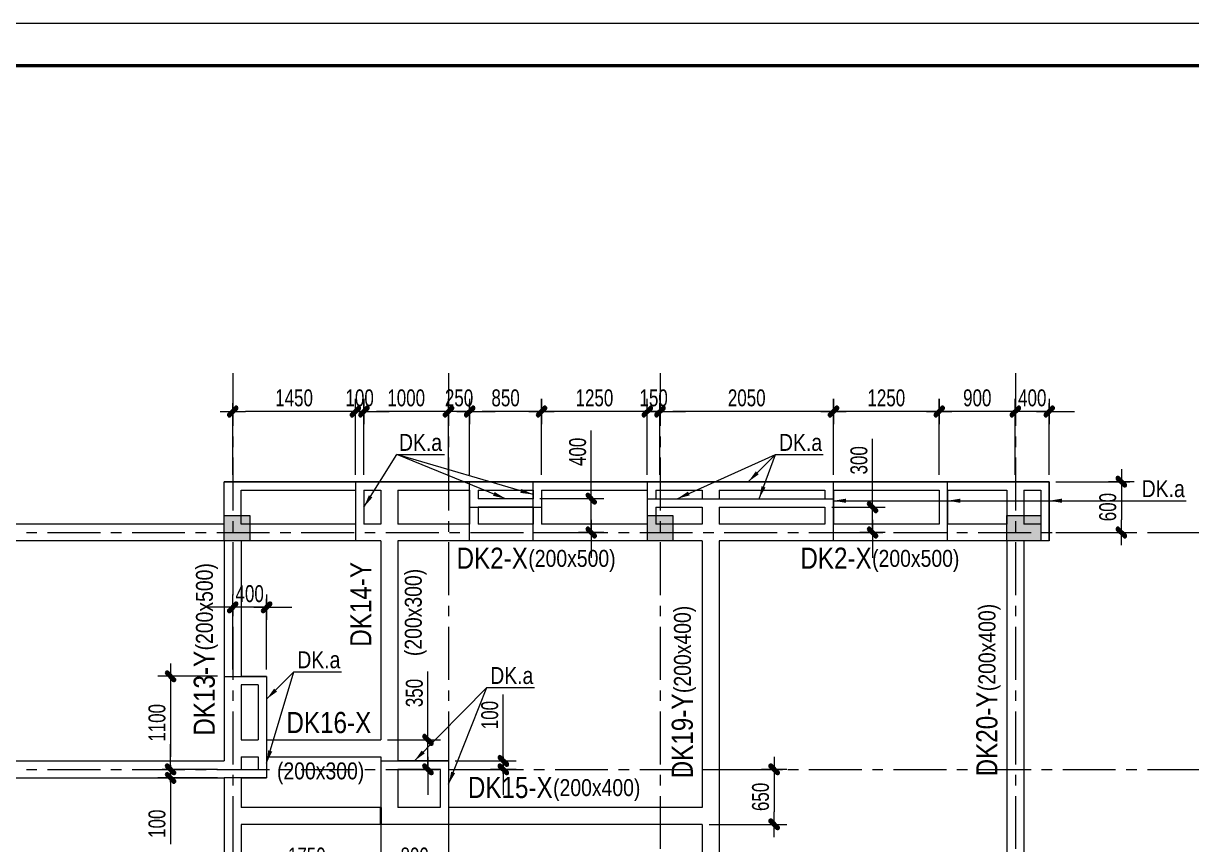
# Model space of a CAD drawing. Header units: millimetres. Extents: x -32285 to 839146, y -560248 to 114976.
# Drawn here: x 33275 to 47084, y 24211 to 33918 of the extents above; entities that cross this region are included whole.
import ezdxf
from ezdxf.enums import TextEntityAlignment as Align

# ---------------------------------------------------------------- set-up
doc = ezdxf.new("R2010")
doc.units = ezdxf.units.MM
doc.linetypes.add('CENTER', pattern=[2, 1.25, -0.25, 0.25, -0.25])
doc.layers.get('0').update_dxf_attribs({"lineweight": 20})
doc.layers.get('Defpoints').update_dxf_attribs({"lineweight": 9})
for name, color, linetype, lineweight in [('00_KHUNG 1_S', 7, 'Continuous', 50), ('a', 2, 'Continuous', 20), ('A_Bao_Cot_S_0.2', 3, 'Continuous', 20), ('A_Bao_DK_S_0.2', 3, 'Continuous', 20), ('A_Center_S_0.09', 8, 'Continuous', 9), ('A_Hatch_Cot_S_0.2', 30, 'Continuous', 20), ('A_Note_Steel_S_0.09', 8, 'Continuous', 9), ('Dim P', 150, 'Continuous', 15), ('DK-X', 33, 'Continuous', 35), ('DK-Y', 6, 'Continuous', 35), ('TTN', 4, 'Continuous', 20)]:
    doc.layers.add(name, color=color, linetype=linetype, lineweight=lineweight)
doc.layers.add('HP- KHUNG', color=7, linetype='Continuous', plot=False)
doc.styles.add('conden250', font='VHELVCN.TTF', dxfattribs={"height": 250})
doc.styles.add('condense200', font='VHELVCN.TTF', dxfattribs={"height": 200})
doc.styles.add('Shx200', font='vn_vni.shx', dxfattribs={"width": 0.75, "bigfont": '@extfont2.shx'})
doc.dimstyles.new('SC 100 shx', dxfattribs={"dimtxt": 200, "dimasz": 150, "dimexe": 100, "dimexo": 80, "dimgap": 60, "dimtad": 1, "dimdec": 0, "dimtxsty": 'Shx200', "dimblk": 'STIK-01', "dimcen": -125, "dimdle": 100, "dimclrd": 8, "dimclre": 8, "dimclrt": 256, "dimadec": 0, "dimazin": 0, "dimtfac": 1, "dimtdec": 0, "dimtix": 1, "dimtmove": 0, "dimatfit": 3, "dimfxl": 1, "dimlwd": 9, "dimlwe": 9, "dimarcsym": 0})

# ---------------------------------------------------------------- blocks, each defined once
blk = doc.blocks.new('STIK-01')
at = {"lineweight": 13}
h = blk.add_hatch(color=8, dxfattribs=at)
edge = h.paths.add_edge_path()
edge.add_line((-0.162, -0.374), (0.374, 0.162))
edge.add_arc((0.268, 0.268), 0.15, 315, 495)
edge.add_line((0.162, 0.374), (-0.374, -0.162))
edge.add_arc((-0.268, -0.268), 0.15, 135, 315)
at = {"color": 8, "lineweight": 9}
for p, q in [((0, 0.212), (0, 1)), ((-0.212, 0), (-1, 0)), ((1, 0), (0.212, 0)), ((0, -1), (0, -0.212))]:
    blk.add_line(p, q, dxfattribs=at)
at = {"color": 8, "lineweight": 13}
blk.add_lwpolyline([(-0.162, -0.374), (0.374, 0.162, 1), (0.162, 0.374), (-0.374, -0.162, 1)], format="xyb", close=True, dxfattribs=at)
blk = doc.blocks.new('*D120')
at = {"layer": 'Defpoints', "color": 0, "linetype": 'Continuous', "transparency": 16777216}
for p in [(263352, -70053), (263352, -70883), (263752, -70883)]:
    blk.add_point(p, dxfattribs=at)
at = {"layer": 'Dim P', "color": 8, "linetype": 'Continuous', "lineweight": 9, "transparency": 16777216}
for p, q in [((263352, -70803), (263352, -69953)), ((263752, -70803), (263752, -69953)), ((263202, -70053), (263052, -70053)), ((263752, -70053), (263352, -70053)), ((263902, -70053), (264052, -70053))]:
    blk.add_line(p, q, dxfattribs=at)
at = {"layer": 'Dim P', "color": 8, "linetype": 'Continuous', "lineweight": 9, "transparency": 16777216, "xscale": 150, "yscale": 150, "zscale": 150}
blk.add_blockref('STIK-01', (263352, -70053), dxfattribs=at)
at = {"layer": 'Dim P', "color": 8, "linetype": 'Continuous', "lineweight": 9, "transparency": 16777216, "xscale": 150, "yscale": 150, "zscale": 150, "rotation": 180}
blk.add_blockref('STIK-01', (263752, -70053), dxfattribs=at)
at = {"layer": 'Dim P', "linetype": 'Continuous', "transparency": 16777216, "insert": (263552, -69893), "char_height": 200, "attachment_point": 5, "style": 'Shx200'}
blk.add_mtext('400', dxfattribs=at)
blk = doc.blocks.new('*D121')
at = {"layer": 'Defpoints', "color": 0, "linetype": 'Continuous', "transparency": 16777216}
for p in [(262452, -70053), (262452, -70883), (263352, -70883)]:
    blk.add_point(p, dxfattribs=at)
at = {"layer": 'Dim P', "color": 8, "linetype": 'Continuous', "lineweight": 9, "transparency": 16777216}
for p, q in [((262452, -70803), (262452, -69953)), ((263352, -70803), (263352, -69953)), ((263202, -70053), (262602, -70053))]:
    blk.add_line(p, q, dxfattribs=at)
at = {"layer": 'Dim P', "color": 8, "linetype": 'Continuous', "lineweight": 9, "transparency": 16777216, "xscale": 150, "yscale": 150, "zscale": 150, "rotation": 180}
blk.add_blockref('STIK-01', (262452, -70053), dxfattribs=at)
at = {"layer": 'Dim P', "color": 8, "linetype": 'Continuous', "lineweight": 9, "transparency": 16777216, "xscale": 150, "yscale": 150, "zscale": 150}
blk.add_blockref('STIK-01', (263352, -70053), dxfattribs=at)
at = {"layer": 'Dim P', "linetype": 'Continuous', "transparency": 16777216, "insert": (262902, -69893), "char_height": 200, "attachment_point": 5, "style": 'Shx200'}
blk.add_mtext('900', dxfattribs=at)
blk = doc.blocks.new('*D122')
at = {"layer": 'Defpoints', "color": 0, "linetype": 'Continuous', "transparency": 16777216}
for p in [(261202, -70053), (261202, -70883), (262452, -70883)]:
    blk.add_point(p, dxfattribs=at)
at = {"layer": 'Dim P', "color": 8, "linetype": 'Continuous', "lineweight": 9, "transparency": 16777216}
for p, q in [((261202, -70803), (261202, -69953)), ((262452, -70803), (262452, -69953)), ((262302, -70053), (261352, -70053))]:
    blk.add_line(p, q, dxfattribs=at)
at = {"layer": 'Dim P', "color": 8, "linetype": 'Continuous', "lineweight": 9, "transparency": 16777216, "xscale": 150, "yscale": 150, "zscale": 150, "rotation": 180}
blk.add_blockref('STIK-01', (261202, -70053), dxfattribs=at)
at = {"layer": 'Dim P', "color": 8, "linetype": 'Continuous', "lineweight": 9, "transparency": 16777216, "xscale": 150, "yscale": 150, "zscale": 150}
blk.add_blockref('STIK-01', (262452, -70053), dxfattribs=at)
at = {"layer": 'Dim P', "linetype": 'Continuous', "transparency": 16777216, "insert": (261827, -69893), "char_height": 200, "attachment_point": 5, "style": 'Shx200'}
blk.add_mtext('1250', dxfattribs=at)
blk = doc.blocks.new('*D123')
at = {"layer": 'Defpoints', "color": 0, "linetype": 'Continuous', "transparency": 16777216}
for p in [(259152, -70053), (259152, -70883), (261202, -70883)]:
    blk.add_point(p, dxfattribs=at)
at = {"layer": 'Dim P', "color": 8, "linetype": 'Continuous', "lineweight": 9, "transparency": 16777216}
for p, q in [((259152, -70803), (259152, -69953)), ((261202, -70803), (261202, -69953)), ((261052, -70053), (259302, -70053))]:
    blk.add_line(p, q, dxfattribs=at)
at = {"layer": 'Dim P', "color": 8, "linetype": 'Continuous', "lineweight": 9, "transparency": 16777216, "xscale": 150, "yscale": 150, "zscale": 150, "rotation": 180}
blk.add_blockref('STIK-01', (259152, -70053), dxfattribs=at)
at = {"layer": 'Dim P', "color": 8, "linetype": 'Continuous', "lineweight": 9, "transparency": 16777216, "xscale": 150, "yscale": 150, "zscale": 150}
blk.add_blockref('STIK-01', (261202, -70053), dxfattribs=at)
at = {"layer": 'Dim P', "linetype": 'Continuous', "transparency": 16777216, "insert": (260177, -69893), "char_height": 200, "attachment_point": 5, "style": 'Shx200'}
blk.add_mtext('2050', dxfattribs=at)
blk = doc.blocks.new('*D124')
at = {"layer": 'Defpoints', "color": 0, "linetype": 'Continuous', "transparency": 16777216}
for p in [(259002, -70053), (259002, -70883), (259152, -70883)]:
    blk.add_point(p, dxfattribs=at)
at = {"layer": 'Dim P', "color": 8, "linetype": 'Continuous', "lineweight": 9, "transparency": 16777216}
for p, q in [((259002, -70803), (259002, -69953)), ((259152, -70803), (259152, -69953)), ((258852, -70053), (258702, -70053)), ((259152, -70053), (259002, -70053)), ((259302, -70053), (259452, -70053))]:
    blk.add_line(p, q, dxfattribs=at)
at = {"layer": 'Dim P', "color": 8, "linetype": 'Continuous', "lineweight": 9, "transparency": 16777216, "xscale": 150, "yscale": 150, "zscale": 150}
blk.add_blockref('STIK-01', (259002, -70053), dxfattribs=at)
at = {"layer": 'Dim P', "color": 8, "linetype": 'Continuous', "lineweight": 9, "transparency": 16777216, "xscale": 150, "yscale": 150, "zscale": 150, "rotation": 180}
blk.add_blockref('STIK-01', (259152, -70053), dxfattribs=at)
at = {"layer": 'Dim P', "linetype": 'Continuous', "transparency": 16777216, "insert": (259077, -69893), "char_height": 200, "attachment_point": 5, "style": 'Shx200'}
blk.add_mtext('150', dxfattribs=at)
blk = doc.blocks.new('*D125')
at = {"layer": 'Defpoints', "color": 0, "linetype": 'Continuous', "transparency": 16777216}
for p in [(257752, -70053), (257752, -70883), (259002, -70883)]:
    blk.add_point(p, dxfattribs=at)
at = {"layer": 'Dim P', "color": 8, "linetype": 'Continuous', "lineweight": 9, "transparency": 16777216}
for p, q in [((257752, -70803), (257752, -69953)), ((259002, -70803), (259002, -69953)), ((258852, -70053), (257902, -70053))]:
    blk.add_line(p, q, dxfattribs=at)
at = {"layer": 'Dim P', "color": 8, "linetype": 'Continuous', "lineweight": 9, "transparency": 16777216, "xscale": 150, "yscale": 150, "zscale": 150, "rotation": 180}
blk.add_blockref('STIK-01', (257752, -70053), dxfattribs=at)
at = {"layer": 'Dim P', "color": 8, "linetype": 'Continuous', "lineweight": 9, "transparency": 16777216, "xscale": 150, "yscale": 150, "zscale": 150}
blk.add_blockref('STIK-01', (259002, -70053), dxfattribs=at)
at = {"layer": 'Dim P', "linetype": 'Continuous', "transparency": 16777216, "insert": (258377, -69893), "char_height": 200, "attachment_point": 5, "style": 'Shx200'}
blk.add_mtext('1250', dxfattribs=at)
blk = doc.blocks.new('*D126')
at = {"layer": 'Defpoints', "color": 0, "linetype": 'Continuous', "transparency": 16777216}
for p in [(256902, -70053), (256902, -70883), (257752, -70883)]:
    blk.add_point(p, dxfattribs=at)
at = {"layer": 'Dim P', "color": 8, "linetype": 'Continuous', "lineweight": 9, "transparency": 16777216}
for p, q in [((256902, -70803), (256902, -69953)), ((257752, -70803), (257752, -69953)), ((257602, -70053), (257052, -70053))]:
    blk.add_line(p, q, dxfattribs=at)
at = {"layer": 'Dim P', "color": 8, "linetype": 'Continuous', "lineweight": 9, "transparency": 16777216, "xscale": 150, "yscale": 150, "zscale": 150, "rotation": 180}
blk.add_blockref('STIK-01', (256902, -70053), dxfattribs=at)
at = {"layer": 'Dim P', "color": 8, "linetype": 'Continuous', "lineweight": 9, "transparency": 16777216, "xscale": 150, "yscale": 150, "zscale": 150}
blk.add_blockref('STIK-01', (257752, -70053), dxfattribs=at)
at = {"layer": 'Dim P', "linetype": 'Continuous', "transparency": 16777216, "insert": (257327, -69893), "char_height": 200, "attachment_point": 5, "style": 'Shx200'}
blk.add_mtext('850', dxfattribs=at)
blk = doc.blocks.new('*D127')
at = {"layer": 'Defpoints', "color": 0, "linetype": 'Continuous', "transparency": 16777216}
for p in [(256652, -70053), (256652, -70883), (256902, -70883)]:
    blk.add_point(p, dxfattribs=at)
at = {"layer": 'Dim P', "color": 8, "linetype": 'Continuous', "lineweight": 9, "transparency": 16777216}
for p, q in [((256652, -70803), (256652, -69953)), ((256902, -70803), (256902, -69953)), ((256502, -70053), (256352, -70053)), ((256902, -70053), (256652, -70053)), ((257052, -70053), (257202, -70053))]:
    blk.add_line(p, q, dxfattribs=at)
at = {"layer": 'Dim P', "color": 8, "linetype": 'Continuous', "lineweight": 9, "transparency": 16777216, "xscale": 150, "yscale": 150, "zscale": 150}
blk.add_blockref('STIK-01', (256652, -70053), dxfattribs=at)
at = {"layer": 'Dim P', "color": 8, "linetype": 'Continuous', "lineweight": 9, "transparency": 16777216, "xscale": 150, "yscale": 150, "zscale": 150, "rotation": 180}
blk.add_blockref('STIK-01', (256902, -70053), dxfattribs=at)
at = {"layer": 'Dim P', "linetype": 'Continuous', "transparency": 16777216, "insert": (256777, -69893), "char_height": 200, "attachment_point": 5, "style": 'Shx200'}
blk.add_mtext('250', dxfattribs=at)
blk = doc.blocks.new('*D128')
at = {"layer": 'Defpoints', "color": 0, "linetype": 'Continuous', "transparency": 16777216}
for p in [(255652, -70053), (255652, -70883), (256652, -70883)]:
    blk.add_point(p, dxfattribs=at)
at = {"layer": 'Dim P', "color": 8, "linetype": 'Continuous', "lineweight": 9, "transparency": 16777216}
for p, q in [((255652, -70803), (255652, -69953)), ((256652, -70803), (256652, -69953)), ((256502, -70053), (255802, -70053))]:
    blk.add_line(p, q, dxfattribs=at)
at = {"layer": 'Dim P', "color": 8, "linetype": 'Continuous', "lineweight": 9, "transparency": 16777216, "xscale": 150, "yscale": 150, "zscale": 150, "rotation": 180}
blk.add_blockref('STIK-01', (255652, -70053), dxfattribs=at)
at = {"layer": 'Dim P', "color": 8, "linetype": 'Continuous', "lineweight": 9, "transparency": 16777216, "xscale": 150, "yscale": 150, "zscale": 150}
blk.add_blockref('STIK-01', (256652, -70053), dxfattribs=at)
at = {"layer": 'Dim P', "linetype": 'Continuous', "transparency": 16777216, "insert": (256152, -69893), "char_height": 200, "attachment_point": 5, "style": 'Shx200'}
blk.add_mtext('1000', dxfattribs=at)
blk = doc.blocks.new('*D129')
at = {"layer": 'Defpoints', "color": 0, "linetype": 'Continuous', "transparency": 16777216}
for p in [(255552, -70053), (255552, -70883), (255652, -70883)]:
    blk.add_point(p, dxfattribs=at)
at = {"layer": 'Dim P', "color": 8, "linetype": 'Continuous', "lineweight": 9, "transparency": 16777216}
for p, q in [((255552, -70803), (255552, -69953)), ((255652, -70803), (255652, -69953)), ((255402, -70053), (255252, -70053)), ((255652, -70053), (255552, -70053)), ((255802, -70053), (255952, -70053))]:
    blk.add_line(p, q, dxfattribs=at)
at = {"layer": 'Dim P', "color": 8, "linetype": 'Continuous', "lineweight": 9, "transparency": 16777216, "xscale": 150, "yscale": 150, "zscale": 150}
blk.add_blockref('STIK-01', (255552, -70053), dxfattribs=at)
at = {"layer": 'Dim P', "color": 8, "linetype": 'Continuous', "lineweight": 9, "transparency": 16777216, "xscale": 150, "yscale": 150, "zscale": 150, "rotation": 180}
blk.add_blockref('STIK-01', (255652, -70053), dxfattribs=at)
at = {"layer": 'Dim P', "linetype": 'Continuous', "transparency": 16777216, "insert": (255602, -69893), "char_height": 200, "attachment_point": 5, "style": 'Shx200'}
blk.add_mtext('100', dxfattribs=at)
blk = doc.blocks.new('*D130')
at = {"layer": 'Defpoints', "color": 0, "linetype": 'Continuous', "transparency": 16777216}
for p in [(254102, -70053), (254102, -70883), (255552, -70883)]:
    blk.add_point(p, dxfattribs=at)
at = {"layer": 'Dim P', "color": 8, "linetype": 'Continuous', "lineweight": 9, "transparency": 16777216}
for p, q in [((254102, -70803), (254102, -69953)), ((255552, -70803), (255552, -69953)), ((255402, -70053), (254252, -70053))]:
    blk.add_line(p, q, dxfattribs=at)
at = {"layer": 'Dim P', "color": 8, "linetype": 'Continuous', "lineweight": 9, "transparency": 16777216, "xscale": 150, "yscale": 150, "zscale": 150, "rotation": 180}
blk.add_blockref('STIK-01', (254102, -70053), dxfattribs=at)
at = {"layer": 'Dim P', "color": 8, "linetype": 'Continuous', "lineweight": 9, "transparency": 16777216, "xscale": 150, "yscale": 150, "zscale": 150}
blk.add_blockref('STIK-01', (255552, -70053), dxfattribs=at)
at = {"layer": 'Dim P', "linetype": 'Continuous', "transparency": 16777216, "insert": (254827, -69893), "char_height": 200, "attachment_point": 5, "style": 'Shx200'}
blk.add_mtext('1450', dxfattribs=at)
blk = doc.blocks.new('*D146')
at = {"layer": 'Defpoints', "color": 0, "linetype": 'Continuous', "transparency": 16777216}
for p in [(254102, -72367), (254102, -73183), (254502, -73183)]:
    blk.add_point(p, dxfattribs=at)
at = {"layer": 'Dim P', "color": 8, "linetype": 'Continuous', "lineweight": 9, "transparency": 16777216}
for p, q in [((254102, -73103), (254102, -72267)), ((254502, -73103), (254502, -72267)), ((253952, -72367), (253802, -72367)), ((254502, -72367), (254102, -72367)), ((254652, -72367), (254802, -72367))]:
    blk.add_line(p, q, dxfattribs=at)
at = {"layer": 'Dim P', "color": 8, "linetype": 'Continuous', "lineweight": 9, "transparency": 16777216, "xscale": 150, "yscale": 150, "zscale": 150}
blk.add_blockref('STIK-01', (254102, -72367), dxfattribs=at)
at = {"layer": 'Dim P', "color": 8, "linetype": 'Continuous', "lineweight": 9, "transparency": 16777216, "xscale": 150, "yscale": 150, "zscale": 150, "rotation": 180}
blk.add_blockref('STIK-01', (254502, -72367), dxfattribs=at)
at = {"layer": 'Dim P', "linetype": 'Continuous', "transparency": 16777216, "insert": (254302, -72207), "char_height": 200, "attachment_point": 5, "style": 'Shx200'}
blk.add_mtext('400', dxfattribs=at)
blk = doc.blocks.new('*D147')
at = {"layer": 'Defpoints', "color": 0, "linetype": 'Continuous', "transparency": 16777216}
for p in [(254002, -73183), (253367, -74283), (254002, -74283)]:
    blk.add_point(p, dxfattribs=at)
at = {"layer": 'Dim P', "color": 8, "linetype": 'Continuous', "lineweight": 9, "transparency": 16777216}
for p, q in [((253922, -73183), (253267, -73183)), ((253367, -73333), (253367, -74133)), ((253922, -74283), (253267, -74283))]:
    blk.add_line(p, q, dxfattribs=at)
at = {"layer": 'Dim P', "color": 8, "linetype": 'Continuous', "lineweight": 9, "transparency": 16777216, "xscale": 150, "yscale": 150, "zscale": 150}
for p, rotation in [((253367, -73183), 90), ((253367, -74283), 270)]:
    blk.add_blockref('STIK-01', p, dxfattribs=dict(at, rotation=rotation))
at = {"layer": 'Dim P', "linetype": 'Continuous', "transparency": 16777216, "insert": (253207, -73733), "char_height": 200, "attachment_point": 5, "rotation": 90, "style": 'Shx200'}
blk.add_mtext('1100', dxfattribs=at)
blk = doc.blocks.new('*D148')
at = {"layer": 'Defpoints', "color": 0, "linetype": 'Continuous', "transparency": 16777216}
for p in [(254002, -74283), (253367, -74383), (254002, -74383)]:
    blk.add_point(p, dxfattribs=at)
at = {"layer": 'Dim P', "color": 8, "linetype": 'Continuous', "lineweight": 9, "transparency": 16777216}
for p, q in [((253367, -74133), (253367, -73983)), ((253922, -74283), (253267, -74283)), ((253367, -74283), (253367, -74383)), ((253922, -74383), (253267, -74383)), ((253367, -74533), (253367, -75167))]:
    blk.add_line(p, q, dxfattribs=at)
at = {"layer": 'Dim P', "color": 8, "linetype": 'Continuous', "lineweight": 9, "transparency": 16777216, "xscale": 150, "yscale": 150, "zscale": 150}
for p, rotation in [((253367, -74283), 270), ((253367, -74383), 90)]:
    blk.add_blockref('STIK-01', p, dxfattribs=dict(at, rotation=rotation))
at = {"layer": 'Dim P', "linetype": 'Continuous', "transparency": 16777216, "insert": (253207, -74925), "char_height": 200, "attachment_point": 5, "rotation": 90, "style": 'Shx200'}
blk.add_mtext('100', dxfattribs=at)
blk = doc.blocks.new('*D149')
at = {"layer": 'Defpoints', "color": 0, "linetype": 'Continuous', "transparency": 16777216}
for p in [(254102, -74733), (255852, -74733), (254102, -75468)]:
    blk.add_point(p, dxfattribs=at)
at = {"layer": 'Dim P', "color": 8, "linetype": 'Continuous', "lineweight": 9, "transparency": 16777216}
for p, q in [((254102, -74813), (254102, -75568)), ((255852, -74813), (255852, -75568)), ((255702, -75468), (254252, -75468))]:
    blk.add_line(p, q, dxfattribs=at)
at = {"layer": 'Dim P', "color": 8, "linetype": 'Continuous', "lineweight": 9, "transparency": 16777216, "xscale": 150, "yscale": 150, "zscale": 150, "rotation": 180}
blk.add_blockref('STIK-01', (254102, -75468), dxfattribs=at)
at = {"layer": 'Dim P', "color": 8, "linetype": 'Continuous', "lineweight": 9, "transparency": 16777216, "xscale": 150, "yscale": 150, "zscale": 150}
blk.add_blockref('STIK-01', (255852, -75468), dxfattribs=at)
at = {"layer": 'Dim P', "linetype": 'Continuous', "transparency": 16777216, "insert": (254977, -75308), "char_height": 200, "attachment_point": 5, "style": 'Shx200'}
blk.add_mtext('1750', dxfattribs=at)
blk = doc.blocks.new('*D150')
at = {"layer": 'Defpoints', "color": 0, "linetype": 'Continuous', "transparency": 16777216}
for p in [(255852, -74733), (256652, -74733), (256652, -75468)]:
    blk.add_point(p, dxfattribs=at)
at = {"layer": 'Dim P', "color": 8, "linetype": 'Continuous', "lineweight": 9, "transparency": 16777216}
for p, q in [((255852, -74813), (255852, -75568)), ((256652, -74813), (256652, -75568)), ((256002, -75468), (256502, -75468))]:
    blk.add_line(p, q, dxfattribs=at)
at = {"layer": 'Dim P', "color": 8, "linetype": 'Continuous', "lineweight": 9, "transparency": 16777216, "xscale": 150, "yscale": 150, "zscale": 150, "rotation": 180}
blk.add_blockref('STIK-01', (255852, -75468), dxfattribs=at)
at = {"layer": 'Dim P', "color": 8, "linetype": 'Continuous', "lineweight": 9, "transparency": 16777216, "xscale": 150, "yscale": 150, "zscale": 150}
blk.add_blockref('STIK-01', (256652, -75468), dxfattribs=at)
at = {"layer": 'Dim P', "linetype": 'Continuous', "transparency": 16777216, "insert": (256252, -75308), "char_height": 200, "attachment_point": 5, "style": 'Shx200'}
blk.add_mtext('800', dxfattribs=at)
blk = doc.blocks.new('*D152')
at = {"layer": 'Defpoints', "color": 0, "linetype": 'Continuous', "transparency": 16777216}
for p in [(259652, -74283), (259652, -74933), (260501, -74933)]:
    blk.add_point(p, dxfattribs=at)
at = {"layer": 'Dim P', "color": 8, "linetype": 'Continuous', "lineweight": 9, "transparency": 16777216}
for p, q in [((259732, -74283), (260601, -74283)), ((260501, -74433), (260501, -74783)), ((259732, -74933), (260601, -74933))]:
    blk.add_line(p, q, dxfattribs=at)
at = {"layer": 'Dim P', "color": 8, "linetype": 'Continuous', "lineweight": 9, "transparency": 16777216, "xscale": 150, "yscale": 150, "zscale": 150}
for p, rotation in [((260501, -74283), 90), ((260501, -74933), 270)]:
    blk.add_blockref('STIK-01', p, dxfattribs=dict(at, rotation=rotation))
at = {"layer": 'Dim P', "linetype": 'Continuous', "transparency": 16777216, "insert": (260341, -74608), "char_height": 200, "attachment_point": 5, "rotation": 90, "style": 'Shx200'}
blk.add_mtext('650', dxfattribs=at)
blk = doc.blocks.new('*D153')
at = {"layer": 'Defpoints', "color": 0, "linetype": 'Continuous', "transparency": 16777216}
for p in [(256652, -74183), (256652, -74283), (257300, -74183)]:
    blk.add_point(p, dxfattribs=at)
at = {"layer": 'Dim P', "color": 8, "linetype": 'Continuous', "lineweight": 9, "transparency": 16777216}
for p, q in [((257300, -74033), (257300, -73399)), ((256732, -74183), (257400, -74183)), ((256732, -74283), (257400, -74283)), ((257300, -74283), (257300, -74183)), ((257300, -74433), (257300, -74583))]:
    blk.add_line(p, q, dxfattribs=at)
at = {"layer": 'Dim P', "color": 8, "linetype": 'Continuous', "lineweight": 9, "transparency": 16777216, "xscale": 150, "yscale": 150, "zscale": 150}
for p, rotation in [((257300, -74183), 270), ((257300, -74283), 90)]:
    blk.add_blockref('STIK-01', p, dxfattribs=dict(at, rotation=rotation))
at = {"layer": 'Dim P', "linetype": 'Continuous', "transparency": 16777216, "insert": (257140, -73641), "char_height": 200, "attachment_point": 5, "rotation": 90, "style": 'Shx200'}
blk.add_mtext('100', dxfattribs=at)
blk = doc.blocks.new('*D154')
at = {"layer": 'Defpoints', "color": 0, "linetype": 'Continuous', "transparency": 16777216}
for p in [(255852, -73933), (256052, -74283), (256409, -74283)]:
    blk.add_point(p, dxfattribs=at)
at = {"layer": 'Dim P', "color": 8, "linetype": 'Continuous', "lineweight": 9, "transparency": 16777216}
for p, q in [((256409, -73783), (256409, -73127)), ((255932, -73933), (256509, -73933)), ((256409, -74283), (256409, -73933)), ((256132, -74283), (256509, -74283)), ((256409, -74433), (256409, -74583))]:
    blk.add_line(p, q, dxfattribs=at)
at = {"layer": 'Dim P', "color": 8, "linetype": 'Continuous', "lineweight": 9, "transparency": 16777216, "xscale": 150, "yscale": 150, "zscale": 150}
for p, rotation in [((256409, -73933), 270), ((256409, -74283), 90)]:
    blk.add_blockref('STIK-01', p, dxfattribs=dict(at, rotation=rotation))
at = {"layer": 'Dim P', "linetype": 'Continuous', "transparency": 16777216, "insert": (256249, -73380), "char_height": 200, "attachment_point": 5, "rotation": 90, "style": 'Shx200'}
blk.add_mtext('350', dxfattribs=at)
blk = doc.blocks.new('*D155')
at = {"layer": 'Defpoints', "color": 0, "linetype": 'Continuous', "transparency": 16777216}
for p in [(257652, -71083), (257652, -71483), (258339, -71483)]:
    blk.add_point(p, dxfattribs=at)
at = {"layer": 'Dim P', "color": 8, "linetype": 'Continuous', "lineweight": 9, "transparency": 16777216}
for p, q in [((258339, -70933), (258339, -70277)), ((257732, -71083), (258439, -71083)), ((258339, -71483), (258339, -71083)), ((257732, -71483), (258439, -71483)), ((258339, -71633), (258339, -71783))]:
    blk.add_line(p, q, dxfattribs=at)
at = {"layer": 'Dim P', "color": 8, "linetype": 'Continuous', "lineweight": 9, "transparency": 16777216, "xscale": 150, "yscale": 150, "zscale": 150}
for p, rotation in [((258339, -71083), 270), ((258339, -71483), 90)]:
    blk.add_blockref('STIK-01', p, dxfattribs=dict(at, rotation=rotation))
at = {"layer": 'Dim P', "linetype": 'Continuous', "transparency": 16777216, "insert": (258179, -70530), "char_height": 200, "attachment_point": 5, "rotation": 90, "style": 'Shx200'}
blk.add_mtext('400', dxfattribs=at)
blk = doc.blocks.new('*D158')
at = {"layer": 'Defpoints', "color": 0, "linetype": 'Continuous', "transparency": 16777216}
for p in [(263752, -70883), (263752, -71483), (264605, -71483)]:
    blk.add_point(p, dxfattribs=at)
at = {"layer": 'Dim P', "color": 8, "linetype": 'Continuous', "lineweight": 9, "transparency": 16777216}
for p, q in [((263832, -70883), (264705, -70883)), ((264605, -71033), (264605, -71333)), ((263832, -71483), (264705, -71483))]:
    blk.add_line(p, q, dxfattribs=at)
at = {"layer": 'Dim P', "color": 8, "linetype": 'Continuous', "lineweight": 9, "transparency": 16777216, "xscale": 150, "yscale": 150, "zscale": 150}
for p, rotation in [((264605, -70883), 90), ((264605, -71483), 270)]:
    blk.add_blockref('STIK-01', p, dxfattribs=dict(at, rotation=rotation))
at = {"layer": 'Dim P', "linetype": 'Continuous', "transparency": 16777216, "insert": (264445, -71183), "char_height": 200, "attachment_point": 5, "rotation": 90, "style": 'Shx200'}
blk.add_mtext('600', dxfattribs=at)
blk = doc.blocks.new('*D159')
at = {"layer": 'Defpoints', "color": 0, "linetype": 'Continuous', "transparency": 16777216}
for p in [(261102, -71183), (261102, -71483), (261664, -71483)]:
    blk.add_point(p, dxfattribs=at)
at = {"layer": 'Dim P', "color": 8, "linetype": 'Continuous', "lineweight": 9, "transparency": 16777216}
for p, q in [((261664, -71033), (261664, -70377)), ((261182, -71183), (261764, -71183)), ((261664, -71483), (261664, -71183)), ((261182, -71483), (261764, -71483)), ((261664, -71633), (261664, -71783))]:
    blk.add_line(p, q, dxfattribs=at)
at = {"layer": 'Dim P', "color": 8, "linetype": 'Continuous', "lineweight": 9, "transparency": 16777216, "xscale": 150, "yscale": 150, "zscale": 150}
for p, rotation in [((261664, -71183), 270), ((261664, -71483), 90)]:
    blk.add_blockref('STIK-01', p, dxfattribs=dict(at, rotation=rotation))
at = {"layer": 'Dim P', "linetype": 'Continuous', "transparency": 16777216, "insert": (261504, -70630), "char_height": 200, "attachment_point": 5, "rotation": 90, "style": 'Shx200'}
blk.add_mtext('300', dxfattribs=at)
blk = doc.blocks.new('COL-HTRU')
at = {"layer": 'A_Bao_Cot_S_0.2', "linetype": 'Continuous'}
for points in [[(-8326, 27420), (-8326, 27720), (-8026, 27720), (-8026, 27420)], [(-3326, 27420), (-3326, 27720), (-3026, 27720), (-3026, 27420)], [(924, 27420), (924, 27720), (1324, 27720), (1324, 27420)]]:
    blk.add_lwpolyline(points, close=True, dxfattribs=at)
at = {"layer": 'A_Hatch_Cot_S_0.2', "linetype": 'Continuous'}
for points in [[(-8026, 27420), (-8026, 27720), (-8326, 27420), (-8326, 27720)], [(-3026, 27420), (-3026, 27720), (-3326, 27420), (-3326, 27720)], [(1324, 27420), (1324, 27720), (924, 27420), (924, 27720)]]:
    blk.add_trace(points, dxfattribs=at)

msp = doc.modelspace()

# ---------------------------------------------------------------- linework, layer by layer
at = {"layer": '00_KHUNG 1_S', "linetype": 'Continuous'}
msp.add_lwpolyline([(-14733.9, 33417.6), (-14733.9, -24982.4), (67266.1, -24982.4), (67266.1, 33417.6)], close=True, dxfattribs=at)
at = {"layer": 'a', "linetype": 'Continuous'}
for p, q in [((45400, 28500), (35650, 28500)), ((37200, 28500), (37200, 27800)), ((38550, 27800), (38550, 28500)), ((39300, 27800), (39300, 28500)), ((40650, 28500), (40650, 27800)), ((42850, 27800), (42850, 28500)), ((44200, 27800), (44200, 28500)), ((45400, 27800), (45400, 28500)), ((38550, 28200), (39400, 28200)), ((40650, 28300), (42850, 28300)), ((35650, 26200), (36150, 26200)), ((36150, 26200), (36150, 25000)), ((37500, 25200), (38300, 25200)), ((38300, 25200), (38300, 24450.2)), ((36150, 25000), (35650, 25000))]:
    msp.add_line(p, q, dxfattribs=at)
at = {"layer": 'A_Bao_DK_S_0.2', "linetype": 'Continuous'}
for p, q in [((35650, 28500), (45400, 28500)), ((35650, 28000), (35650, 28500)), ((45400, 28500), (45400, 27800)), ((37300, 28400), (37500, 28400)), ((37500, 28400), (37500, 28000)), ((37700, 28400), (37700, 28000)), ((37700, 28400), (38550, 28400)), ((38550, 28400), (38550, 28000)), ((38650, 28400), (38650, 28300)), ((38650, 28400), (39300, 28400)), ((39300, 28400), (39300, 28300)), ((39400, 28400), (39400, 28000)), ((39400, 28400), (40650, 28400)), ((40650, 28400), (40650, 28000)), ((40750, 28400), (40750, 28300)), ((40750, 28400), (41300, 28400)), ((41300, 28400), (41300, 28300)), ((41500, 28400), (41500, 28300)), ((41500, 28400), (42750, 28400)), ((42750, 28400), (42750, 28300)), ((42850, 28400), (42850, 28000)), ((42850, 28400), (44100, 28400)), ((44100, 28400), (44100, 28000)), ((44200, 28400), (44200, 28000)), ((44200, 28400), (44900, 28400)), ((44900, 28400), (44900, 28000)), ((45100, 28400), (45100, 28000)), ((45100, 28400), (45300, 28400)), ((45300, 28400), (45300, 28000)), ((39300, 28300), (38650, 28300)), ((39300, 28200), (38650, 28200)), ((38650, 28200), (38650, 28000)), ((39300, 28200), (39300, 28000)), ((40750, 28300), (41300, 28300)), ((40750, 28200), (41300, 28200)), ((40750, 28200), (40750, 28000)), ((41300, 28200), (41300, 28000)), ((41500, 28300), (42750, 28300)), ((41500, 28200), (42750, 28200)), ((41500, 28200), (41500, 28000)), ((42750, 28200), (42750, 28000)), ((35650, 28000), (29750, 28000)), ((37200, 28000), (35850, 28000)), ((37500, 28000), (37300, 28000)), ((38550, 28000), (37700, 28000)), ((39300, 28000), (38650, 28000)), ((40650, 28000), (39400, 28000)), ((41300, 28000), (40750, 28000)), ((42750, 28000), (41500, 28000)), ((44100, 28000), (42850, 28000)), ((44900, 28000), (44200, 28000)), ((45300, 28000), (45100, 28000)), ((35650, 27800), (29150, 27800)), ((35650, 27800), (35650, 25200)), ((35850, 27800), (35850, 26200)), ((37500, 27800), (35850, 27800)), ((37500, 27800), (37500, 25450)), ((41300, 27800), (37700, 27800)), ((37700, 27800), (37700, 25200)), ((41300, 27800), (41300, 24650.2)), ((44900, 27800), (41500, 27800)), ((41500, 27800), (41500, 23350)), ((44900, 27800), (44900, 23350)), ((45100, 27800), (45100, 23600)), ((45400, 27800), (45100, 27800)), ((36150, 26200), (35850, 26200)), ((35850, 26100), (35850, 25450)), ((36050, 26100), (35850, 26100)), ((36050, 26100), (36050, 25450)), ((36150, 26200), (36150, 25450)), ((35850, 25450), (36050, 25450)), ((36150, 25450), (37500, 25450)), ((29150, 25200), (35650, 25200)), ((35850, 25250), (36050, 25250)), ((35850, 25250), (35850, 25100)), ((36050, 25250), (36050, 25100)), ((36150, 25250), (36150, 25000)), ((36150, 25250), (37500, 25250)), ((37500, 25250), (37500, 24650.2)), ((38300, 25200), (37700, 25200)), ((38300, 25200), (38300, 24650.2)), ((29150, 25000), (35650, 25000)), ((35650, 25000), (35650, 23350)), ((35850, 25100), (36050, 25100)), ((35850, 25000), (35850, 24650.2)), ((35850, 25000), (36150, 25000)), ((37700, 25100), (37700, 24650.2)), ((38200, 25100), (37700, 25100)), ((38200, 25100), (38200, 24650.2)), ((37500, 24650.2), (35850, 24650.2)), ((38200, 24650.2), (37700, 24650.2)), ((41300, 24650.2), (38300, 24650.2)), ((41300, 24450.2), (35850, 24450.2)), ((35850, 24450.2), (35850, 23350)), ((41300, 24450.2), (41300, 23350))]:
    msp.add_line(p, q, dxfattribs=at)
for points in [[(35850, 28000), (35850, 28400), (37200, 28400), (37200, 28000)], [(37300, 28400), (37300, 28000)]]:
    msp.add_lwpolyline(points, dxfattribs=at)
at = {"layer": 'A_Center_S_0.09', "linetype": 'CENTER', "ltscale": 500}
for p, q in [((35750, 29784.7), (35750, -4531.6)), ((38300, 29784.7), (38300, -4531.6)), ((40800, 29784.7), (40800, -4531.6)), ((45000, 29784.7), (45000, -4531.6)), ((-7439.8, 27900), (52833.4, 27900)), ((-7439.8, 25100), (52833.4, 25100))]:
    msp.add_line(p, q, dxfattribs=at)
at = {"layer": 'DK-Y', "linetype": 'Continuous'}
msp.add_line((37500, 24450.2), (37500, 24650.2), dxfattribs=at)
at = {"layer": 'HP- KHUNG', "color": 1, "lineweight": 9}
msp.add_lwpolyline([(-16233.9, 33917.6), (-16233.9, -25482.4), (67766.1, -25482.4), (67766.1, 33917.6)], close=True, dxfattribs=at)

# ---------------------------------------------------------------- block references
at = {"layer": 'A_Bao_Cot_S_0.2', "linetype": 'Continuous'}
msp.add_blockref('COL-HTRU', (43976.4, 379.9), dxfattribs=at)

# ---------------------------------------------------------------- texts
at = {"layer": 'a', "linetype": 'Continuous', "ltscale": 0.4, "style": 'conden250'}
for p in [(37714.6, 28805), (42206.7, 28805), (46493.4, 28258.4), (36512.7, 26235.9), (38793.6, 26049.9)]:
    msp.add_text('DK.a', height=200, dxfattribs=at).set_placement(p, align=Align.BOTTOM_LEFT)
at = {"layer": 'DK-X', "linetype": 'Continuous', "ltscale": 0.4, "style": 'conden250'}
for s, p in [('DK2-X', (39238.4, 27596.4)), ('DK2-X', (43301.9, 27596.4)), ('DK16-X', (37386.8, 25654.2)), ('DK15-X', (39531.2, 24887.2))]:
    msp.add_text(s, height=250, dxfattribs=at).set_placement(p, align=Align.MIDDLE_RIGHT)
at = {"layer": 'DK-Y', "linetype": 'Continuous', "ltscale": 0.4, "style": 'conden250'}
for s, p in [('DK14-Y', (37263.1, 27552.2)), ('DK13-Y', (35413.1, 26501.3)), ('DK19-Y', (41063.1, 25997.1)), ('DK20-Y', (44663.1, 26019.9))]:
    msp.add_text(s, height=250, rotation=90, dxfattribs=at).set_placement(p, align=Align.MIDDLE_RIGHT)
at = {"layer": 'TTN', "linetype": 'Continuous', "ltscale": 0.4, "style": 'condense200'}
for s, p in [('(200x500)', (39243.6, 27594.3)), ('(200x500)', (43307.2, 27594.3)), ('(200x300)', (36272.6, 25082.6)), ('(200x400)', (39536.5, 24885.1))]:
    msp.add_text(s, height=200, dxfattribs=at).set_placement(p, align=Align.MIDDLE_LEFT)
for s, p in [('(200x500)', (35415.2, 26506.5)), ('(200x300)', (37883.5, 26439.2)), ('(200x400)', (41065.2, 26002.4)), ('(200x400)', (44665.2, 26025.2))]:
    msp.add_text(s, height=200, rotation=90, dxfattribs=at).set_placement(p, align=Align.MIDDLE_LEFT)

# ---------------------------------------------------------------- dimensions: what is measured, and where the dimension line sits
at = {"layer": 'Dim P', "linetype": 'Continuous'}
for base, p1, p2, picture, middle in [((35750, 29329.8), (37200, 28500), (35750, 28500), '*D130', (36475, 29489.8)), ((37200, 29329.8), (37300, 28500), (37200, 28500), '*D129', (37250, 29489.8)), ((37300, 29329.8), (38300, 28500), (37300, 28500), '*D128', (37800, 29489.8)), ((38300, 29329.8), (38550, 28500), (38300, 28500), '*D127', (38425, 29489.8)), ((38550, 29329.8), (39400, 28500), (38550, 28500), '*D126', (38975, 29489.8)), ((39400, 29329.8), (40650, 28500), (39400, 28500), '*D125', (40025, 29489.8)), ((40800, 29329.8), (42850, 28500), (40800, 28500), '*D123', (41825, 29489.8)), ((42850, 29329.8), (44100, 28500), (42850, 28500), '*D122', (43475, 29489.8))]:
    dim = msp.add_linear_dim(base=base, p1=p1, p2=p2, dimstyle='SC 100 shx', override={"dimtmove": 1}, dxfattribs=at)
    dim.commit()
    dim.dimension.update_dxf_attribs({"geometry": picture, "text_midpoint": middle, "insert": (-218352.1, 99383.2)})
for base, p1, p2, picture, middle in [((40650, 29329.8), (40800, 28500), (40650, 28500), '*D124', (40725, 29489.8)), ((44100, 29329.8), (45000, 28500), (44100, 28500), '*D121', (44550, 29489.8)), ((45000, 29329.8), (45400, 28500), (45000, 28500), '*D120', (45200, 29489.8)), ((35750, 27016.3), (36150, 26200), (35750, 26200), '*D146', (35950, 27176.3)), ((35750, 23915.2), (37500, 24650.2), (35750, 24650.2), '*D149', (36625, 24075.2)), ((38300, 23915.2), (37500, 24650.2), (38300, 24650.2), '*D150', (37900, 24075.2))]:
    dim = msp.add_linear_dim(base=base, p1=p1, p2=p2, dimstyle='SC 100 shx', dxfattribs=at)
    dim.commit()
    dim.dimension.update_dxf_attribs({"geometry": picture, "text_midpoint": middle, "insert": (-218352.1, 99383.2)})
for base, p1, p2, picture, middle in [((39986.7, 27900), (39300, 28300), (39300, 27900), '*D155', (39986.7, 28852.9)), ((43311.6, 27900), (42750, 28200), (42750, 27900), '*D159', (43311.6, 28752.9)), ((38057, 25100), (37500, 25450), (37700, 25100), '*D154', (38057, 26002.9)), ((38947.6, 25200), (38300, 25100), (38300, 25200), '*D153', (38947.6, 25742.2)), ((35014.7, 25000), (35650, 25100), (35650, 25000), '*D148', (35014.7, 24457.9))]:
    dim = msp.add_linear_dim(base=base, p1=p1, p2=p2, angle=90, dimstyle='SC 100 shx', dxfattribs=at)
    dim.commit()
    dim.dimension.update_dxf_attribs({"geometry": picture, "text_midpoint": middle, "dimtype": 128, "insert": (-218352.1, 99383.2)})
for base, p1, p2, picture, middle in [((46252.5, 27900), (45400, 28500), (45400, 27900), '*D158', (46092.5, 28200)), ((35014.7, 25100), (35650, 26200), (35650, 25100), '*D147', (34854.7, 25650)), ((42149.3, 24450.2), (41300, 25100), (41300, 24450.2), '*D152', (41989.3, 24775.1))]:
    dim = msp.add_linear_dim(base=base, p1=p1, p2=p2, angle=90, dimstyle='SC 100 shx', dxfattribs=at)
    dim.commit()
    dim.dimension.update_dxf_attribs({"geometry": picture, "text_midpoint": middle, "insert": (-218352.1, 99383.2)})

# ---------------------------------------------------------------- leaders
at = {"layer": 'A_Note_Steel_S_0.09', "linetype": 'Continuous'}
for points, override in [([(37300, 28200), (37687.4, 28822.1), (38251.7, 28822.1)], {"dimgap": 60, "dimtad": 0}), ([(38975, 28300), (37687.4, 28822.1), (38251.7, 28822.1)], {"dimgap": 60, "dimtad": 0}), ([(39300, 28350), (37687.4, 28822.1), (38251.7, 28822.1)], {"dimgap": 60, "dimtad": 0}), ([(41004.2, 28300), (42166.1, 28822.1), (42730.4, 28822.1)], {"dimtad": 0}), ([(41844, 28500), (42166.1, 28822.1), (42730.4, 28822.1)], {"dimgap": 60, "dimtad": 0}), ([(41971.4, 28300), (42166.1, 28822.1), (42730.4, 28822.1)], {"dimtad": 0}), ([(42850, 28275.5), (47020.3, 28275.5)], {"dimgap": 60, "dimtad": 0}), ([(44200, 28275.5), (47020.3, 28275.5)], {"dimgap": 60, "dimtad": 0}), ([(45400, 28275.5), (47020.3, 28275.5)], {"dimgap": 60, "dimtad": 0}), ([(36150, 25931), (36472.2, 26253.1), (37036.5, 26253.1)], {"dimgap": 60, "dimtad": 0}), ([(36150, 25175), (36472.2, 26253.1), (37036.5, 26253.1)], {"dimtad": 0}), ([(37896.3, 25200), (38753, 26067), (39317.3, 26067)], {"dimgap": 60, "dimtad": 0}), ([(38300, 24925.1), (38753, 26067), (39317.3, 26067)], {"dimgap": 60, "dimtad": 0})]:
    msp.add_leader(points, dimstyle='SC 100 shx', override=override, dxfattribs=at)

doc.saveas('drawing.dxf')
